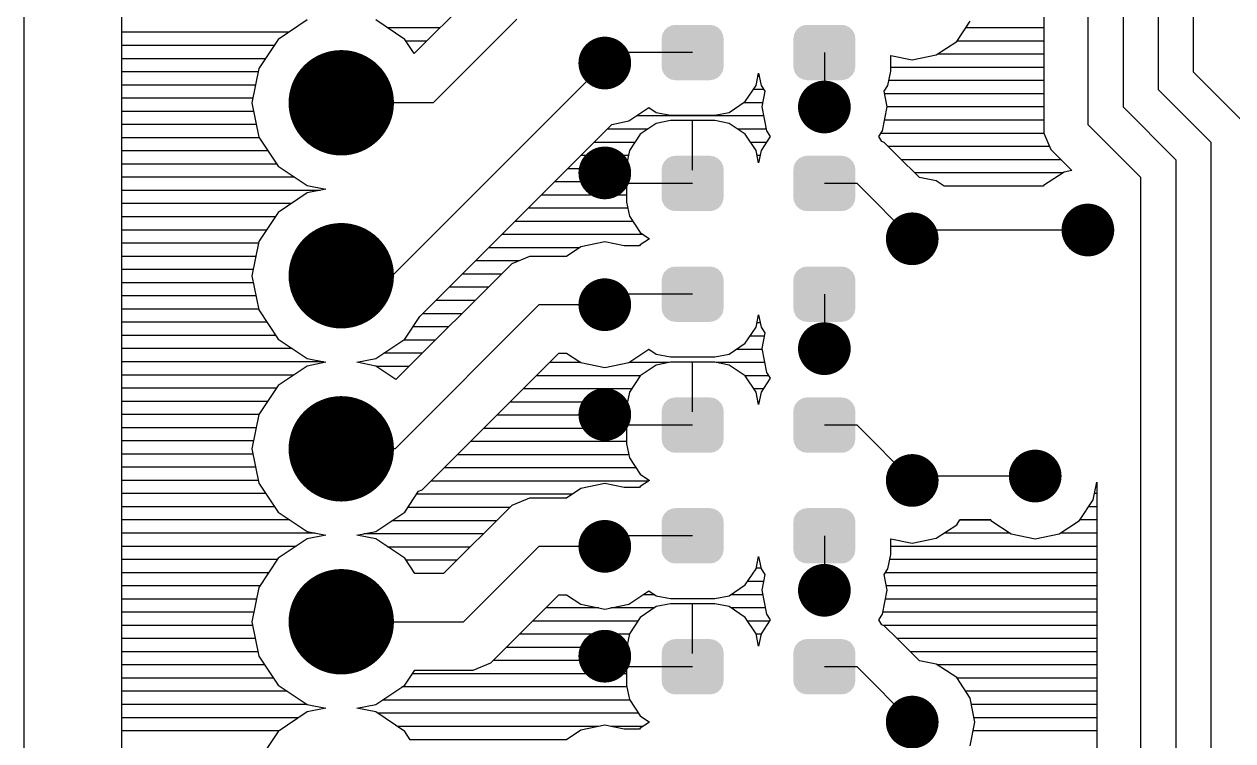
# Model space of a CAD drawing. Extents: x 295 to 953, y 10 to 290.
# Drawn here: x 522.48 to 560.92, y 97.46 to 120.25 of the extents above; entities that cross this region are included whole.
import ezdxf

# ---------------------------------------------------------------- set-up
doc = ezdxf.new("R2010")
doc.units = 0
doc.header["$LTSCALE"] = 5
doc.header["$MEASUREMENT"] = 0
doc.layers.get('0').update_dxf_attribs({"linetype": 'CONTINUOUS', "lineweight": 25})
doc.layers.add('DV-DPO-A6_BOT', color=7, linetype='CONTINUOUS')

msp = doc.modelspace()

# ---------------------------------------------------------------- linework, layer by layer
for points, const_width in [([(541.365, 119.013, -1), (540.527, 119.013, -1)], 0.838), ([(533.402, 117.75, -1), (531.726, 117.75, -1)], 1.676), ([(548.35, 117.616, -1), (547.512, 117.616, -1)], 0.838), ([(532.773, 117.75, -1), (532.354, 117.75, -1)], 0.419), ([(541.365, 115.52, -1), (540.527, 115.52, -1)], 0.838), ([(551.144, 113.425, -1), (550.306, 113.425, -1)], 0.838), ([(556.732, 113.704, -1), (555.894, 113.704, -1)], 0.838), ([(533.402, 112.251, -1), (531.726, 112.251, -1)], 1.676), ([(541.365, 111.329, -1), (540.527, 111.329, -1)], 0.838), ([(548.35, 109.932, -1), (547.512, 109.932, -1)], 0.838), ([(533.402, 106.747, -1), (531.726, 106.747, -1)], 1.676), ([(541.365, 107.837, -1), (540.527, 107.837, -1)], 0.838), ([(532.773, 106.747, -1), (532.354, 106.747, -1)], 0.419), ([(532.773, 106.747, -1), (532.354, 106.747, -1)], 0.419), ([(551.144, 105.741, -1), (550.306, 105.741, -1)], 0.838), ([(555.056, 105.881, -1), (554.217, 105.881, -1)], 0.838), ([(541.365, 103.646, -1), (540.527, 103.646, -1)], 0.838), ([(548.35, 102.249, -1), (547.512, 102.249, -1)], 0.838), ([(533.402, 101.248, -1), (531.726, 101.248, -1)], 1.676), ([(541.365, 100.153, -1), (540.527, 100.153, -1)], 0.838), ([(551.144, 98.058, -1), (550.306, 98.058, -1)], 0.838)]:
    msp.add_lwpolyline(points, format="xyb", close=True, dxfattribs=dict(const_width=const_width))
for points in [[(544.702, 119.927), (544.648, 120.039), (542.776, 119.927), (542.834, 120.039)], [(544.648, 120.039), (544.637, 120.051), (542.834, 120.039), (542.84, 120.051)], [(544.637, 120.051), (544.551, 120.14), (542.84, 120.051), (542.931, 120.14)], [(544.551, 120.14), (544.535, 120.148), (542.931, 120.14), (542.94, 120.148)], [(544.535, 120.148), (544.428, 120.205), (542.94, 120.148), (543.057, 120.205)], [(544.428, 120.205), (544.401, 120.209), (543.057, 120.205), (543.066, 120.209)], [(544.401, 120.209), (544.29, 120.228), (543.066, 120.209), (543.189, 120.228)], [(548.893, 119.927), (548.839, 120.039), (546.967, 119.927), (547.025, 120.039)], [(548.839, 120.039), (548.828, 120.051), (547.025, 120.039), (547.031, 120.051)], [(548.828, 120.051), (548.742, 120.14), (547.031, 120.051), (547.122, 120.14)], [(548.742, 120.14), (548.726, 120.148), (547.122, 120.14), (547.131, 120.148)], [(548.726, 120.148), (548.619, 120.205), (547.131, 120.148), (547.248, 120.205)], [(548.619, 120.205), (548.592, 120.209), (547.248, 120.205), (547.257, 120.209)], [(548.592, 120.209), (548.481, 120.228), (547.257, 120.209), (547.38, 120.228)], [(544.729, 118.906), (544.729, 119.789), (542.751, 118.906), (542.751, 119.789)], [(544.726, 119.789), (544.708, 119.913), (542.754, 119.789), (542.774, 119.913)], [(544.708, 119.913), (544.702, 119.927), (542.774, 119.913), (542.776, 119.927)], [(548.92, 118.906), (548.92, 119.789), (546.942, 118.906), (546.942, 119.789)], [(548.917, 119.789), (548.899, 119.913), (546.945, 119.789), (546.965, 119.913)], [(548.899, 119.913), (548.893, 119.927), (546.965, 119.913), (546.967, 119.927)], [(544.706, 118.783), (544.726, 118.906), (542.771, 118.783), (542.754, 118.906)], [(548.897, 118.783), (548.917, 118.906), (546.962, 118.783), (546.945, 118.906)], [(544.704, 118.769), (544.706, 118.783), (542.778, 118.769), (542.771, 118.783)], [(544.646, 118.657), (544.704, 118.769), (542.832, 118.657), (542.778, 118.769)], [(544.64, 118.645), (544.646, 118.657), (542.843, 118.645), (542.832, 118.657)], [(544.548, 118.556), (544.64, 118.645), (542.928, 118.556), (542.843, 118.645)], [(544.54, 118.547), (544.548, 118.556), (542.945, 118.547), (542.928, 118.556)], [(544.423, 118.491), (544.54, 118.547), (543.052, 118.491), (542.945, 118.547)], [(544.414, 118.486), (544.423, 118.491), (543.078, 118.486), (543.052, 118.491)], [(544.29, 118.468), (544.414, 118.486), (543.189, 118.468), (543.078, 118.486)], [(548.895, 118.769), (548.897, 118.783), (546.969, 118.769), (546.962, 118.783)], [(548.837, 118.657), (548.895, 118.769), (547.023, 118.657), (546.969, 118.769)], [(548.831, 118.645), (548.837, 118.657), (547.034, 118.645), (547.023, 118.657)], [(548.739, 118.556), (548.831, 118.645), (547.119, 118.556), (547.034, 118.645)], [(548.731, 118.547), (548.739, 118.556), (547.136, 118.547), (547.119, 118.556)], [(548.614, 118.491), (548.731, 118.547), (547.243, 118.491), (547.136, 118.547)], [(548.605, 118.486), (548.614, 118.491), (547.269, 118.486), (547.243, 118.491)], [(548.481, 118.468), (548.605, 118.486), (547.38, 118.468), (547.269, 118.486)], [(544.726, 115.626), (544.708, 115.75), (542.754, 115.626), (542.774, 115.75)], [(544.708, 115.75), (544.702, 115.764), (542.774, 115.75), (542.776, 115.764)], [(544.702, 115.764), (544.648, 115.876), (542.776, 115.764), (542.834, 115.876)], [(544.648, 115.876), (544.637, 115.888), (542.834, 115.876), (542.84, 115.888)], [(544.637, 115.888), (544.551, 115.977), (542.84, 115.888), (542.931, 115.977)], [(544.551, 115.977), (544.535, 115.985), (542.931, 115.977), (542.94, 115.985)], [(544.535, 115.985), (544.428, 116.042), (542.94, 115.985), (543.057, 116.042)], [(544.428, 116.042), (544.401, 116.046), (543.057, 116.042), (543.066, 116.046)], [(544.401, 116.046), (544.29, 116.065), (543.066, 116.046), (543.189, 116.065)], [(548.917, 115.626), (548.899, 115.75), (546.945, 115.626), (546.965, 115.75)], [(548.899, 115.75), (548.893, 115.764), (546.965, 115.75), (546.967, 115.764)], [(548.893, 115.764), (548.839, 115.876), (546.967, 115.764), (547.025, 115.876)], [(548.839, 115.876), (548.828, 115.888), (547.025, 115.876), (547.031, 115.888)], [(548.828, 115.888), (548.742, 115.977), (547.031, 115.888), (547.122, 115.977)], [(548.742, 115.977), (548.726, 115.985), (547.122, 115.977), (547.131, 115.985)], [(548.726, 115.985), (548.619, 116.042), (547.131, 115.985), (547.248, 116.042)], [(548.619, 116.042), (548.592, 116.046), (547.248, 116.042), (547.257, 116.046)], [(548.592, 116.046), (548.481, 116.065), (547.257, 116.046), (547.38, 116.065)], [(544.729, 114.743), (544.729, 115.626), (542.751, 114.743), (542.751, 115.626)], [(548.92, 114.743), (548.92, 115.626), (546.942, 114.743), (546.942, 115.626)], [(544.706, 114.62), (544.726, 114.743), (542.771, 114.62), (542.754, 114.743)], [(544.704, 114.606), (544.706, 114.62), (542.778, 114.606), (542.771, 114.62)], [(544.646, 114.494), (544.704, 114.606), (542.832, 114.494), (542.778, 114.606)], [(548.897, 114.62), (548.917, 114.743), (546.962, 114.62), (546.945, 114.743)], [(548.895, 114.606), (548.897, 114.62), (546.969, 114.606), (546.962, 114.62)], [(548.837, 114.494), (548.895, 114.606), (547.023, 114.494), (546.969, 114.606)], [(544.64, 114.482), (544.646, 114.494), (542.843, 114.482), (542.832, 114.494)], [(544.548, 114.393), (544.64, 114.482), (542.928, 114.393), (542.843, 114.482)], [(544.54, 114.384), (544.548, 114.393), (542.945, 114.384), (542.928, 114.393)], [(544.423, 114.328), (544.54, 114.384), (543.052, 114.328), (542.945, 114.384)], [(544.414, 114.323), (544.423, 114.328), (543.078, 114.323), (543.052, 114.328)], [(544.29, 114.305), (544.414, 114.323), (543.189, 114.305), (543.078, 114.323)], [(548.831, 114.482), (548.837, 114.494), (547.034, 114.482), (547.023, 114.494)], [(548.739, 114.393), (548.831, 114.482), (547.119, 114.393), (547.034, 114.482)], [(548.731, 114.384), (548.739, 114.393), (547.136, 114.384), (547.119, 114.393)], [(548.614, 114.328), (548.731, 114.384), (547.243, 114.328), (547.136, 114.384)], [(548.605, 114.323), (548.614, 114.328), (547.269, 114.323), (547.243, 114.328)], [(548.481, 114.305), (548.605, 114.323), (547.38, 114.305), (547.269, 114.323)], [(544.702, 112.244), (544.648, 112.356), (542.776, 112.244), (542.834, 112.356)], [(544.648, 112.356), (544.637, 112.368), (542.834, 112.356), (542.84, 112.368)], [(544.637, 112.368), (544.551, 112.456), (542.84, 112.368), (542.931, 112.456)], [(544.551, 112.456), (544.535, 112.465), (542.931, 112.456), (542.94, 112.465)], [(544.535, 112.465), (544.428, 112.521), (542.94, 112.465), (543.057, 112.521)], [(544.428, 112.521), (544.401, 112.526), (543.057, 112.521), (543.066, 112.526)], [(544.401, 112.526), (544.29, 112.544), (543.066, 112.526), (543.189, 112.544)], [(548.893, 112.244), (548.839, 112.356), (546.967, 112.244), (547.025, 112.356)], [(548.839, 112.356), (548.828, 112.368), (547.025, 112.356), (547.031, 112.368)], [(548.828, 112.368), (548.742, 112.456), (547.031, 112.368), (547.122, 112.456)], [(548.742, 112.456), (548.726, 112.465), (547.122, 112.456), (547.131, 112.465)], [(548.726, 112.465), (548.619, 112.521), (547.131, 112.465), (547.248, 112.521)], [(548.619, 112.521), (548.592, 112.526), (547.248, 112.521), (547.257, 112.526)], [(548.592, 112.526), (548.481, 112.544), (547.257, 112.526), (547.38, 112.544)], [(544.729, 111.223), (544.729, 112.106), (542.751, 111.223), (542.751, 112.106)], [(544.726, 112.106), (544.708, 112.23), (542.754, 112.106), (542.774, 112.23)], [(544.708, 112.23), (544.702, 112.244), (542.774, 112.23), (542.776, 112.244)], [(548.92, 111.223), (548.92, 112.106), (546.942, 111.223), (546.942, 112.106)], [(548.917, 112.106), (548.899, 112.23), (546.945, 112.106), (546.965, 112.23)], [(548.899, 112.23), (548.893, 112.244), (546.965, 112.23), (546.967, 112.244)], [(544.706, 111.099), (544.726, 111.223), (542.771, 111.099), (542.754, 111.223)], [(548.897, 111.099), (548.917, 111.223), (546.962, 111.099), (546.945, 111.223)], [(544.704, 111.085), (544.706, 111.099), (542.778, 111.085), (542.771, 111.099)], [(544.646, 110.973), (544.704, 111.085), (542.832, 110.973), (542.778, 111.085)], [(544.64, 110.961), (544.646, 110.973), (542.843, 110.961), (542.832, 110.973)], [(544.548, 110.873), (544.64, 110.961), (542.928, 110.873), (542.843, 110.961)], [(544.54, 110.864), (544.548, 110.873), (542.945, 110.864), (542.928, 110.873)], [(544.423, 110.807), (544.54, 110.864), (543.052, 110.807), (542.945, 110.864)], [(544.414, 110.803), (544.423, 110.807), (543.078, 110.803), (543.052, 110.807)], [(544.29, 110.784), (544.414, 110.803), (543.189, 110.784), (543.078, 110.803)], [(548.895, 111.085), (548.897, 111.099), (546.969, 111.085), (546.962, 111.099)], [(548.837, 110.973), (548.895, 111.085), (547.023, 110.973), (546.969, 111.085)], [(548.831, 110.961), (548.837, 110.973), (547.034, 110.961), (547.023, 110.973)], [(548.739, 110.873), (548.831, 110.961), (547.119, 110.873), (547.034, 110.961)], [(548.731, 110.864), (548.739, 110.873), (547.136, 110.864), (547.119, 110.873)], [(548.614, 110.807), (548.731, 110.864), (547.243, 110.807), (547.136, 110.864)], [(548.605, 110.803), (548.614, 110.807), (547.269, 110.803), (547.243, 110.807)], [(548.481, 110.784), (548.605, 110.803), (547.38, 110.784), (547.269, 110.803)], [(544.726, 107.943), (544.708, 108.067), (542.754, 107.943), (542.774, 108.067)], [(544.708, 108.067), (544.702, 108.081), (542.774, 108.067), (542.776, 108.081)], [(544.702, 108.081), (544.648, 108.193), (542.776, 108.081), (542.834, 108.193)], [(544.648, 108.193), (544.637, 108.204), (542.834, 108.193), (542.84, 108.204)], [(544.637, 108.204), (544.551, 108.293), (542.84, 108.204), (542.931, 108.293)], [(544.551, 108.293), (544.535, 108.302), (542.931, 108.293), (542.94, 108.302)], [(544.535, 108.302), (544.428, 108.358), (542.94, 108.302), (543.057, 108.358)], [(544.428, 108.358), (544.401, 108.363), (543.057, 108.358), (543.066, 108.363)], [(544.401, 108.363), (544.29, 108.381), (543.066, 108.363), (543.189, 108.381)], [(548.917, 107.943), (548.899, 108.067), (546.945, 107.943), (546.965, 108.067)], [(548.899, 108.067), (548.893, 108.081), (546.965, 108.067), (546.967, 108.081)], [(548.893, 108.081), (548.839, 108.193), (546.967, 108.081), (547.025, 108.193)], [(548.839, 108.193), (548.828, 108.204), (547.025, 108.193), (547.031, 108.204)], [(548.828, 108.204), (548.742, 108.293), (547.031, 108.204), (547.122, 108.293)], [(548.742, 108.293), (548.726, 108.302), (547.122, 108.293), (547.131, 108.302)], [(548.726, 108.302), (548.619, 108.358), (547.131, 108.302), (547.248, 108.358)], [(548.619, 108.358), (548.592, 108.363), (547.248, 108.358), (547.257, 108.363)], [(548.592, 108.363), (548.481, 108.381), (547.257, 108.363), (547.38, 108.381)], [(544.729, 107.06), (544.729, 107.943), (542.751, 107.06), (542.751, 107.943)], [(548.92, 107.06), (548.92, 107.943), (546.942, 107.06), (546.942, 107.943)], [(544.706, 106.936), (544.726, 107.06), (542.771, 106.936), (542.754, 107.06)], [(544.704, 106.922), (544.706, 106.936), (542.778, 106.922), (542.771, 106.936)], [(544.646, 106.81), (544.704, 106.922), (542.832, 106.81), (542.778, 106.922)], [(548.897, 106.936), (548.917, 107.06), (546.962, 106.936), (546.945, 107.06)], [(548.895, 106.922), (548.897, 106.936), (546.969, 106.922), (546.962, 106.936)], [(548.837, 106.81), (548.895, 106.922), (547.023, 106.81), (546.969, 106.922)], [(544.64, 106.798), (544.646, 106.81), (542.843, 106.798), (542.832, 106.81)], [(544.548, 106.709), (544.64, 106.798), (542.928, 106.709), (542.843, 106.798)], [(544.54, 106.701), (544.548, 106.709), (542.945, 106.701), (542.928, 106.709)], [(544.423, 106.644), (544.54, 106.701), (543.052, 106.644), (542.945, 106.701)], [(544.414, 106.64), (544.423, 106.644), (543.078, 106.64), (543.052, 106.644)], [(544.29, 106.621), (544.414, 106.64), (543.189, 106.621), (543.078, 106.64)], [(548.831, 106.798), (548.837, 106.81), (547.034, 106.798), (547.023, 106.81)], [(548.739, 106.709), (548.831, 106.798), (547.119, 106.709), (547.034, 106.798)], [(548.731, 106.701), (548.739, 106.709), (547.136, 106.701), (547.119, 106.709)], [(548.614, 106.644), (548.731, 106.701), (547.243, 106.644), (547.136, 106.701)], [(548.605, 106.64), (548.614, 106.644), (547.269, 106.64), (547.243, 106.644)], [(548.481, 106.621), (548.605, 106.64), (547.38, 106.621), (547.269, 106.64)], [(544.702, 104.56), (544.648, 104.672), (542.776, 104.56), (542.834, 104.672)], [(544.648, 104.672), (544.637, 104.684), (542.834, 104.672), (542.84, 104.684)], [(544.637, 104.684), (544.551, 104.773), (542.84, 104.684), (542.931, 104.773)], [(544.551, 104.773), (544.535, 104.781), (542.931, 104.773), (542.94, 104.781)], [(544.535, 104.781), (544.428, 104.838), (542.94, 104.781), (543.057, 104.838)], [(544.428, 104.838), (544.401, 104.842), (543.057, 104.838), (543.066, 104.842)], [(544.401, 104.842), (544.29, 104.861), (543.066, 104.842), (543.189, 104.861)], [(548.893, 104.56), (548.839, 104.672), (546.967, 104.56), (547.025, 104.672)], [(548.839, 104.672), (548.828, 104.684), (547.025, 104.672), (547.031, 104.684)], [(548.828, 104.684), (548.742, 104.773), (547.031, 104.684), (547.122, 104.773)], [(548.742, 104.773), (548.726, 104.781), (547.122, 104.773), (547.131, 104.781)], [(548.726, 104.781), (548.619, 104.838), (547.131, 104.781), (547.248, 104.838)], [(548.619, 104.838), (548.592, 104.842), (547.248, 104.838), (547.257, 104.842)], [(548.592, 104.842), (548.481, 104.861), (547.257, 104.842), (547.38, 104.861)], [(544.729, 103.539), (544.729, 104.422), (542.751, 103.539), (542.751, 104.422)], [(544.726, 104.422), (544.708, 104.546), (542.754, 104.422), (542.774, 104.546)], [(544.708, 104.546), (544.702, 104.56), (542.774, 104.546), (542.776, 104.56)], [(548.92, 103.539), (548.92, 104.422), (546.942, 103.539), (546.942, 104.422)], [(548.917, 104.422), (548.899, 104.546), (546.945, 104.422), (546.965, 104.546)], [(548.899, 104.546), (548.893, 104.56), (546.965, 104.546), (546.967, 104.56)], [(544.706, 103.416), (544.726, 103.539), (542.771, 103.416), (542.754, 103.539)], [(548.897, 103.416), (548.917, 103.539), (546.962, 103.416), (546.945, 103.539)], [(544.704, 103.402), (544.706, 103.416), (542.778, 103.402), (542.771, 103.416)], [(544.646, 103.29), (544.704, 103.402), (542.832, 103.29), (542.778, 103.402)], [(544.64, 103.278), (544.646, 103.29), (542.843, 103.278), (542.832, 103.29)], [(544.548, 103.189), (544.64, 103.278), (542.928, 103.189), (542.843, 103.278)], [(544.54, 103.18), (544.548, 103.189), (542.945, 103.18), (542.928, 103.189)], [(544.423, 103.124), (544.54, 103.18), (543.052, 103.124), (542.945, 103.18)], [(544.414, 103.119), (544.423, 103.124), (543.078, 103.119), (543.052, 103.124)], [(544.29, 103.101), (544.414, 103.119), (543.189, 103.101), (543.078, 103.119)], [(548.895, 103.402), (548.897, 103.416), (546.969, 103.402), (546.962, 103.416)], [(548.837, 103.29), (548.895, 103.402), (547.023, 103.29), (546.969, 103.402)], [(548.831, 103.278), (548.837, 103.29), (547.034, 103.278), (547.023, 103.29)], [(548.739, 103.189), (548.831, 103.278), (547.119, 103.189), (547.034, 103.278)], [(548.731, 103.18), (548.739, 103.189), (547.136, 103.18), (547.119, 103.189)], [(548.614, 103.124), (548.731, 103.18), (547.243, 103.124), (547.136, 103.18)], [(548.605, 103.119), (548.614, 103.124), (547.269, 103.119), (547.243, 103.124)], [(548.481, 103.101), (548.605, 103.119), (547.38, 103.101), (547.269, 103.119)], [(544.726, 100.259), (544.708, 100.383), (542.754, 100.259), (542.774, 100.383)], [(544.708, 100.383), (544.702, 100.397), (542.774, 100.383), (542.776, 100.397)], [(544.702, 100.397), (544.648, 100.509), (542.776, 100.397), (542.834, 100.509)], [(544.648, 100.509), (544.637, 100.521), (542.834, 100.509), (542.84, 100.521)], [(544.637, 100.521), (544.551, 100.61), (542.84, 100.521), (542.931, 100.61)], [(544.551, 100.61), (544.535, 100.618), (542.931, 100.61), (542.94, 100.618)], [(544.535, 100.618), (544.428, 100.675), (542.94, 100.618), (543.057, 100.675)], [(544.428, 100.675), (544.401, 100.679), (543.057, 100.675), (543.066, 100.679)], [(544.401, 100.679), (544.29, 100.698), (543.066, 100.679), (543.189, 100.698)], [(548.917, 100.259), (548.899, 100.383), (546.945, 100.259), (546.965, 100.383)], [(548.899, 100.383), (548.893, 100.397), (546.965, 100.383), (546.967, 100.397)], [(548.893, 100.397), (548.839, 100.509), (546.967, 100.397), (547.025, 100.509)], [(548.839, 100.509), (548.828, 100.521), (547.025, 100.509), (547.031, 100.521)], [(548.828, 100.521), (548.742, 100.61), (547.031, 100.521), (547.122, 100.61)], [(548.742, 100.61), (548.726, 100.618), (547.122, 100.61), (547.131, 100.618)], [(548.726, 100.618), (548.619, 100.675), (547.131, 100.618), (547.248, 100.675)], [(548.619, 100.675), (548.592, 100.679), (547.248, 100.675), (547.257, 100.679)], [(548.592, 100.679), (548.481, 100.698), (547.257, 100.679), (547.38, 100.698)], [(544.729, 99.376), (544.729, 100.259), (542.751, 99.376), (542.751, 100.259)], [(548.92, 99.376), (548.92, 100.259), (546.942, 99.376), (546.942, 100.259)], [(544.706, 99.253), (544.726, 99.376), (542.771, 99.253), (542.754, 99.376)], [(544.704, 99.239), (544.706, 99.253), (542.778, 99.239), (542.771, 99.253)], [(544.646, 99.127), (544.704, 99.239), (542.832, 99.127), (542.778, 99.239)], [(548.897, 99.253), (548.917, 99.376), (546.962, 99.253), (546.945, 99.376)], [(548.895, 99.239), (548.897, 99.253), (546.969, 99.239), (546.962, 99.253)], [(548.837, 99.127), (548.895, 99.239), (547.023, 99.127), (546.969, 99.239)], [(544.64, 99.115), (544.646, 99.127), (542.843, 99.115), (542.832, 99.127)], [(544.548, 99.026), (544.64, 99.115), (542.928, 99.026), (542.843, 99.115)], [(544.54, 99.017), (544.548, 99.026), (542.945, 99.017), (542.928, 99.026)], [(544.423, 98.961), (544.54, 99.017), (543.052, 98.961), (542.945, 99.017)], [(544.414, 98.956), (544.423, 98.961), (543.078, 98.956), (543.052, 98.961)], [(544.29, 98.938), (544.414, 98.956), (543.189, 98.938), (543.078, 98.956)], [(548.831, 99.115), (548.837, 99.127), (547.034, 99.115), (547.023, 99.127)], [(548.739, 99.026), (548.831, 99.115), (547.119, 99.026), (547.034, 99.115)], [(548.731, 99.017), (548.739, 99.026), (547.136, 99.017), (547.119, 99.026)], [(548.614, 98.961), (548.731, 99.017), (547.243, 98.961), (547.136, 99.017)], [(548.605, 98.956), (548.614, 98.961), (547.269, 98.956), (547.243, 98.961)], [(548.481, 98.938), (548.605, 98.956), (547.38, 98.938), (547.269, 98.956)]]:
    msp.add_solid(points)
at = {"layer": 'DV-DPO-A6_BOT'}
for p, q in [((522.478, 75.599), (522.478, 271.397)), ((554.916, 158.129), (554.916, 117.336)), ((556.313, 157.849), (556.313, 117.057)), ((557.43, 156.173), (557.43, 117.616)), ((558.548, 154.496), (558.548, 118.174)), ((559.666, 150.026), (559.666, 118.733)), ((525.579, 98.058), (525.579, 131.709)), ((536.615, 121.047), (534.883, 119.314)), ((531.474, 120.382), (530.552, 119.761)), ((534.581, 119.761), (533.659, 120.382)), ((538.152, 120.41), (535.492, 117.75)), ((552.139, 119.7), (552.569, 120.348)), ((530.893, 119.991), (525.579, 119.991)), ((535.704, 120.13), (534.028, 120.13)), ((554.916, 120.13), (552.429, 120.13)), ((530.424, 119.571), (525.579, 119.571)), ((530.552, 119.761), (529.938, 118.839)), ((534.883, 119.314), (534.581, 119.761)), ((535.285, 119.711), (534.615, 119.711)), ((551.49, 119.27), (552.139, 119.7)), ((554.916, 119.711), (552.144, 119.711)), ((541.287, 119.348), (540.946, 119.013)), ((543.74, 119.348), (541.287, 119.348)), ((547.931, 119.348), (547.931, 117.616)), ((550.043, 118.756), (550.043, 119.253)), ((550.043, 119.253), (550.725, 119.113)), ((550.725, 119.113), (551.49, 119.27)), ((554.916, 119.292), (551.53, 119.292)), ((530.144, 119.152), (525.579, 119.152)), ((529.938, 118.839), (529.72, 117.75)), ((534.184, 112.251), (540.946, 119.013)), ((554.916, 118.873), (550.043, 118.873)), ((529.915, 118.733), (525.579, 118.733)), ((545.757, 118.303), (545.835, 118.694)), ((545.858, 118.588), (545.819, 118.588)), ((545.835, 118.694), (545.919, 118.303)), ((549.948, 118.303), (550.043, 118.756)), ((554.916, 118.454), (549.982, 118.454)), ((559.666, 118.733), (561.342, 117.057)), ((529.831, 118.314), (525.579, 118.314)), ((545.416, 117.789), (545.757, 118.303)), ((546.003, 118.169), (545.673, 118.169)), ((545.919, 118.303), (546.037, 118.119)), ((546.037, 118.119), (545.942, 117.616)), ((549.831, 118.119), (549.948, 118.303)), ((549.926, 117.616), (549.831, 118.119)), ((554.916, 118.035), (549.842, 118.035)), ((558.548, 118.174), (560.224, 116.498)), ((529.748, 117.895), (525.579, 117.895)), ((529.72, 117.75), (529.938, 116.66)), ((535.492, 117.75), (532.564, 117.75)), ((544.902, 117.442), (545.416, 117.789)), ((545.964, 117.75), (545.366, 117.75)), ((529.77, 117.476), (525.579, 117.476)), ((541.711, 117.174), (542.348, 117.599)), ((545.997, 117.331), (541.952, 117.331)), ((542.348, 117.599), (542.583, 117.442)), ((542.583, 117.442), (543.041, 117.353)), ((543.041, 117.353), (544.444, 117.353)), ((544.444, 117.353), (544.902, 117.442)), ((545.942, 117.616), (546.092, 116.856)), ((549.775, 116.856), (549.926, 117.616)), ((554.916, 117.616), (549.926, 117.616)), ((554.916, 117.336), (554.916, 116.783)), ((557.43, 117.616), (559.107, 115.939)), ((529.854, 117.057), (525.579, 117.057)), ((535.486, 111.379), (541.175, 117.062)), ((542.315, 116.912), (541.024, 116.912)), ((541.175, 117.062), (541.711, 117.174)), ((542.583, 117.096), (542.069, 116.749)), ((543.041, 117.185), (542.583, 117.096)), ((544.444, 117.185), (543.041, 117.185)), ((543.74, 115.604), (543.74, 117.185)), ((544.902, 117.096), (544.444, 117.185)), ((545.416, 116.749), (544.902, 117.096)), ((546.081, 116.912), (545.17, 116.912)), ((554.916, 117.197), (549.842, 117.197)), ((556.313, 117.057), (557.989, 115.38)), ((529.949, 116.638), (525.579, 116.638)), ((529.938, 116.66), (530.552, 115.732)), ((541.901, 116.492), (540.605, 116.492)), ((542.069, 116.749), (541.728, 116.235)), ((545.757, 116.235), (545.416, 116.749)), ((546.092, 116.492), (545.584, 116.492)), ((546.21, 116.677), (545.919, 116.235)), ((546.092, 116.856), (546.21, 116.677)), ((549.658, 116.677), (549.775, 116.856)), ((549.758, 116.52), (549.658, 116.677)), ((554.921, 116.777), (549.725, 116.777)), ((549.836, 116.487), (549.758, 116.52)), ((554.916, 116.783), (555.134, 116.269)), ((560.224, 116.498), (560.224, 96.94)), ((530.228, 116.219), (525.579, 116.219)), ((541.728, 116.235), (541.633, 115.777)), ((545.835, 115.839), (545.757, 116.235)), ((545.919, 116.235), (545.835, 115.839)), ((550.272, 116.057), (549.836, 116.487)), ((555.095, 116.358), (549.965, 116.358)), ((555.134, 116.269), (555.799, 115.598)), ((530.508, 115.8), (525.579, 115.8)), ((530.552, 115.732), (531.474, 115.118)), ((541.695, 116.073), (540.186, 116.073)), ((541.633, 115.777), (541.633, 114.592)), ((545.886, 116.073), (545.791, 116.073)), ((550.954, 115.375), (550.272, 116.057)), ((555.458, 115.939), (550.384, 115.939)), ((559.107, 115.939), (559.107, 96.381)), ((531.083, 115.38), (525.579, 115.38)), ((541.633, 115.654), (539.767, 115.654)), ((541.287, 115.185), (540.946, 115.52)), ((555.514, 115.52), (550.803, 115.52)), ((551.49, 115.269), (550.954, 115.375)), ((555.553, 115.548), (554.905, 115.118)), ((555.799, 115.598), (555.553, 115.548)), ((557.989, 115.38), (557.989, 95.822)), ((531.888, 114.961), (525.579, 114.961)), ((531.474, 115.118), (532.072, 115)), ((532.072, 115), (531.474, 114.883)), ((541.633, 115.235), (539.348, 115.235)), ((543.74, 115.185), (541.287, 115.185)), ((543.321, 115.185), (541.633, 115.185)), ((548.97, 115.185), (547.931, 115.185)), ((550.725, 113.425), (548.97, 115.185)), ((551.736, 115.101), (551.49, 115.269)), ((554.899, 115.101), (551.736, 115.101)), ((554.899, 115.101), (551.736, 115.101)), ((554.905, 115.118), (554.899, 115.101)), ((531.474, 114.883), (530.552, 114.263)), ((541.633, 114.816), (538.929, 114.816)), ((541.633, 114.592), (541.728, 114.14)), ((530.971, 114.542), (525.579, 114.542)), ((530.552, 114.263), (529.938, 113.341)), ((541.672, 114.397), (538.51, 114.397)), ((530.457, 114.123), (525.579, 114.123)), ((541.829, 113.978), (538.09, 113.978)), ((541.728, 114.14), (542.069, 113.626)), ((530.178, 113.704), (525.579, 113.704)), ((542.164, 113.559), (537.671, 113.559)), ((542.069, 113.626), (542.365, 113.425)), ((542.365, 113.425), (542.069, 113.229)), ((551.004, 113.704), (550.725, 113.425)), ((556.313, 113.704), (551.004, 113.704)), ((529.926, 113.285), (525.579, 113.285)), ((529.938, 113.341), (529.72, 112.251)), ((540.141, 113.14), (537.252, 113.14)), ((540.186, 113.173), (539.728, 112.866)), ((540.946, 113.324), (540.186, 113.173)), ((541.561, 113.201), (540.946, 113.324)), ((542.052, 113.201), (541.561, 113.201)), ((542.069, 113.229), (542.052, 113.201)), ((529.843, 112.866), (525.579, 112.866)), ((538.202, 112.721), (536.833, 112.721)), ((538.549, 112.866), (537.984, 112.631)), ((539.728, 112.866), (538.549, 112.866)), ((529.759, 112.447), (525.579, 112.447)), ((537.984, 112.631), (534.302, 108.949)), ((537.655, 112.301), (536.414, 112.301)), ((529.764, 112.028), (525.579, 112.028)), ((529.72, 112.251), (529.938, 111.161)), ((532.564, 112.251), (534.184, 112.251)), ((537.235, 111.882), (535.995, 111.882)), ((529.843, 111.609), (525.579, 111.609)), ((541.287, 111.664), (540.946, 111.329)), ((543.74, 111.664), (541.287, 111.664)), ((547.931, 111.664), (547.931, 109.932)), ((529.926, 111.189), (525.579, 111.189)), ((529.938, 111.161), (530.552, 110.234)), ((538.85, 111.329), (534.274, 106.747)), ((535.062, 110.955), (535.486, 111.379)), ((536.816, 111.463), (535.576, 111.463)), ((540.946, 111.329), (538.85, 111.329)), ((530.195, 110.77), (525.579, 110.77)), ((534.581, 110.234), (535.062, 110.955)), ((536.397, 111.044), (535.157, 111.044)), ((545.757, 110.619), (545.835, 111.011)), ((545.891, 110.748), (545.785, 110.748)), ((545.835, 111.011), (545.919, 110.619)), ((530.474, 110.351), (525.579, 110.351)), ((535.978, 110.625), (534.844, 110.625)), ((545.416, 110.105), (545.757, 110.619)), ((545.919, 110.619), (546.037, 110.435)), ((546.037, 110.435), (545.942, 109.932)), ((530.552, 110.234), (531.474, 109.619)), ((533.659, 109.619), (534.581, 110.234)), ((535.559, 110.206), (534.542, 110.206)), ((544.902, 109.759), (545.416, 110.105)), ((546.02, 110.329), (545.567, 110.329)), ((531.005, 109.932), (525.579, 109.932)), ((531.474, 109.619), (532.072, 109.502)), ((533.061, 109.502), (533.659, 109.619)), ((535.14, 109.787), (533.916, 109.787)), ((535.576, 105.881), (539.487, 109.792)), ((539.487, 109.792), (539.728, 109.792)), ((539.728, 109.792), (540.186, 109.491)), ((541.711, 109.491), (542.348, 109.915)), ((542.36, 109.91), (542.343, 109.91)), ((542.348, 109.915), (542.583, 109.759)), ((542.583, 109.759), (543.041, 109.669)), ((543.041, 109.669), (544.444, 109.669)), ((544.444, 109.669), (544.902, 109.759)), ((545.942, 109.91), (545.126, 109.91)), ((545.942, 109.932), (546.092, 109.172)), ((531.994, 109.513), (525.579, 109.513)), ((531.474, 109.379), (530.552, 108.764)), ((532.072, 109.502), (531.474, 109.379)), ((533.659, 109.379), (533.061, 109.502)), ((534.302, 108.949), (533.659, 109.379)), ((534.721, 109.368), (533.676, 109.368)), ((540.18, 109.491), (539.186, 109.491)), ((540.186, 109.491), (540.946, 109.334)), ((540.946, 109.334), (541.711, 109.491)), ((542.997, 109.491), (541.717, 109.491)), ((542.583, 109.412), (542.069, 109.066)), ((543.041, 109.502), (542.583, 109.412)), ((544.444, 109.502), (543.041, 109.502)), ((543.74, 107.92), (543.74, 109.502)), ((544.902, 109.412), (544.444, 109.502)), ((546.025, 109.491), (544.489, 109.491)), ((545.416, 109.066), (544.902, 109.412)), ((531.05, 109.094), (525.579, 109.094)), ((542.08, 109.072), (538.767, 109.072)), ((542.069, 109.066), (541.728, 108.552)), ((546.159, 109.072), (545.405, 109.072)), ((545.757, 108.552), (545.416, 109.066)), ((546.21, 108.993), (545.919, 108.552)), ((546.092, 109.172), (546.21, 108.993)), ((530.496, 108.675), (525.579, 108.675)), ((530.552, 108.764), (529.938, 107.842)), ((541.795, 108.652), (538.347, 108.652)), ((541.728, 108.552), (541.633, 108.094)), ((545.986, 108.652), (545.69, 108.652)), ((545.835, 108.155), (545.757, 108.552)), ((545.919, 108.552), (545.835, 108.155)), ((530.211, 108.256), (525.579, 108.256)), ((541.661, 108.233), (537.928, 108.233)), ((541.633, 108.094), (541.633, 106.909)), ((545.852, 108.233), (545.824, 108.233)), ((529.932, 107.837), (525.579, 107.837)), ((529.938, 107.842), (529.72, 106.747)), ((541.633, 107.814), (537.509, 107.814)), ((541.287, 107.501), (540.946, 107.837)), ((529.854, 107.418), (525.579, 107.418)), ((541.633, 107.395), (537.09, 107.395)), ((543.74, 107.501), (541.287, 107.501)), ((543.321, 107.501), (541.633, 107.501)), ((548.97, 107.501), (547.931, 107.501)), ((550.725, 105.741), (548.97, 107.501)), ((529.77, 106.998), (525.579, 106.998)), ((541.633, 106.976), (536.671, 106.976)), ((541.633, 106.909), (541.728, 106.456)), ((529.753, 106.579), (525.579, 106.579)), ((529.72, 106.747), (529.938, 105.657)), ((534.274, 106.747), (532.564, 106.747)), ((541.706, 106.557), (536.252, 106.557)), ((529.837, 106.16), (525.579, 106.16)), ((541.935, 106.138), (535.833, 106.138)), ((541.728, 106.456), (542.069, 105.942)), ((529.921, 105.741), (525.579, 105.741)), ((535.14, 105.445), (535.576, 105.881)), ((542.069, 105.942), (542.365, 105.741)), ((542.365, 105.741), (542.069, 105.546)), ((550.865, 105.881), (550.725, 105.741)), ((554.636, 105.881), (550.865, 105.881)), ((529.938, 105.657), (530.552, 104.735)), ((534.581, 104.735), (535.023, 105.4)), ((535.023, 105.4), (535.14, 105.445)), ((542.332, 105.719), (535.414, 105.719)), ((540.186, 105.49), (539.728, 105.182)), ((540.946, 105.641), (540.186, 105.49)), ((541.561, 105.518), (540.946, 105.641)), ((542.052, 105.518), (541.561, 105.518)), ((542.069, 105.546), (542.052, 105.518)), ((556.481, 105.121), (556.592, 105.691)), ((556.592, 105.691), (556.592, 96.102)), ((530.161, 105.322), (525.579, 105.322)), ((539.901, 105.3), (534.961, 105.3)), ((538.549, 105.182), (537.984, 104.948)), ((539.728, 105.182), (538.549, 105.182)), ((556.05, 104.473), (556.481, 105.121)), ((556.592, 105.322), (556.52, 105.322)), ((530.44, 104.903), (525.579, 104.903)), ((530.552, 104.735), (531.474, 104.115)), ((533.659, 104.115), (534.581, 104.735)), ((537.912, 104.881), (534.676, 104.881)), ((537.984, 104.948), (535.816, 102.785)), ((556.592, 104.903), (556.341, 104.903)), ((530.927, 104.484), (525.579, 104.484)), ((537.493, 104.461), (534.173, 104.461)), ((551.49, 103.903), (552.139, 104.333)), ((552.139, 104.333), (552.239, 104.484)), ((553.223, 104.484), (552.239, 104.484)), ((552.239, 104.484), (553.223, 104.484)), ((553.223, 104.484), (553.228, 104.473)), ((553.228, 104.473), (553.877, 104.042)), ((555.402, 104.042), (556.05, 104.473)), ((556.592, 104.484), (556.056, 104.484)), ((531.737, 104.065), (525.579, 104.065)), ((531.474, 103.88), (530.552, 103.266)), ((531.474, 104.115), (532.072, 103.998)), ((532.072, 103.998), (531.474, 103.88)), ((533.061, 103.998), (533.659, 104.115)), ((533.659, 103.88), (533.061, 103.998)), ((537.073, 104.042), (533.285, 104.042)), ((534.581, 103.266), (533.659, 103.88)), ((541.287, 103.981), (540.946, 103.646)), ((543.74, 103.981), (541.287, 103.981)), ((547.931, 103.981), (547.931, 102.249)), ((550.043, 103.389), (550.043, 103.886)), ((550.043, 103.886), (550.725, 103.746)), ((550.725, 103.746), (551.49, 103.903)), ((553.837, 104.065), (551.736, 104.065)), ((553.877, 104.042), (554.636, 103.886)), ((554.636, 103.886), (555.402, 104.042)), ((556.592, 104.065), (555.441, 104.065)), ((531.128, 103.646), (525.579, 103.646)), ((536.654, 103.623), (534.039, 103.623)), ((536.453, 101.248), (538.85, 103.646)), ((540.946, 103.646), (538.85, 103.646)), ((556.592, 103.646), (550.043, 103.646)), ((530.53, 103.227), (525.579, 103.227)), ((530.552, 103.266), (529.938, 102.338)), ((534.9, 102.785), (534.581, 103.266)), ((536.235, 103.204), (534.62, 103.204)), ((545.757, 102.936), (545.835, 103.327)), ((545.835, 103.327), (545.919, 102.936)), ((549.948, 102.936), (550.043, 103.389)), ((556.592, 103.227), (550.01, 103.227)), ((530.25, 102.807), (525.579, 102.807)), ((535.816, 102.785), (534.9, 102.785)), ((535.816, 102.785), (534.9, 102.785)), ((545.416, 102.422), (545.757, 102.936)), ((545.914, 102.947), (545.763, 102.947)), ((545.919, 102.936), (546.037, 102.752)), ((546.037, 102.752), (545.942, 102.249)), ((549.831, 102.752), (549.948, 102.936)), ((549.926, 102.249), (549.831, 102.752)), ((556.592, 102.807), (549.864, 102.807)), ((529.971, 102.388), (525.579, 102.388)), ((529.938, 102.338), (529.72, 101.248)), ((544.902, 102.075), (545.416, 102.422)), ((545.997, 102.528), (545.489, 102.528)), ((556.592, 102.388), (549.898, 102.388)), ((529.859, 101.969), (525.579, 101.969)), ((537.761, 100.377), (539.487, 102.109)), ((539.487, 102.109), (539.728, 102.109)), ((539.728, 102.109), (540.186, 101.807)), ((541.711, 101.807), (542.348, 102.232)), ((542.533, 102.109), (542.17, 102.109)), ((542.348, 102.232), (542.583, 102.075)), ((542.583, 102.075), (543.041, 101.986)), ((543.041, 101.986), (544.444, 101.986)), ((544.444, 101.986), (544.902, 102.075)), ((545.97, 102.109), (544.952, 102.109)), ((545.942, 102.249), (546.092, 101.489)), ((549.775, 101.489), (549.926, 102.249)), ((556.592, 101.969), (549.87, 101.969)), ((529.775, 101.55), (525.579, 101.55)), ((540.756, 101.69), (539.068, 101.69)), ((540.186, 101.807), (540.946, 101.651)), ((540.946, 101.651), (541.711, 101.807)), ((542.533, 101.69), (541.141, 101.69)), ((542.583, 101.729), (542.069, 101.382)), ((543.041, 101.818), (542.583, 101.729)), ((544.444, 101.818), (543.041, 101.818)), ((543.74, 100.237), (543.74, 101.818)), ((544.902, 101.729), (544.444, 101.818)), ((545.416, 101.382), (544.902, 101.729)), ((546.053, 101.69), (544.952, 101.69)), ((556.592, 101.55), (549.786, 101.55)), ((529.742, 101.131), (525.579, 101.131)), ((529.72, 101.248), (529.938, 100.159)), ((532.564, 101.248), (536.453, 101.248)), ((541.996, 101.271), (538.649, 101.271)), ((542.069, 101.382), (541.728, 100.868)), ((545.757, 100.868), (545.416, 101.382)), ((546.187, 101.271), (545.489, 101.271)), ((546.21, 101.31), (545.919, 100.868)), ((546.092, 101.489), (546.21, 101.31)), ((549.658, 101.31), (549.775, 101.489)), ((549.758, 101.153), (549.658, 101.31)), ((549.836, 101.12), (549.758, 101.153)), ((556.592, 101.131), (549.814, 101.131)), ((550.272, 100.69), (549.836, 101.12)), ((541.723, 100.852), (538.23, 100.852)), ((541.728, 100.868), (541.633, 100.41)), ((545.835, 100.472), (545.757, 100.868)), ((545.914, 100.852), (545.763, 100.852)), ((545.919, 100.868), (545.835, 100.472)), ((529.826, 100.712), (525.579, 100.712)), ((537.325, 99.946), (537.761, 100.377)), ((541.639, 100.433), (537.811, 100.433)), ((541.633, 100.41), (541.633, 99.225)), ((556.592, 100.712), (550.244, 100.712)), ((550.954, 100.008), (550.272, 100.69)), ((529.91, 100.293), (525.579, 100.293)), ((529.938, 100.159), (530.552, 99.237)), ((541.633, 100.013), (537.392, 100.013)), ((541.287, 99.818), (540.946, 100.153)), ((556.592, 100.293), (550.663, 100.293)), ((551.49, 99.902), (550.954, 100.008)), ((530.122, 99.874), (525.579, 99.874)), ((534.581, 99.237), (534.9, 99.712)), ((541.633, 99.594), (534.821, 99.594)), ((534.9, 99.712), (536.76, 99.712)), ((536.76, 99.712), (537.325, 99.946)), ((543.74, 99.818), (541.287, 99.818)), ((543.321, 99.818), (541.633, 99.818)), ((548.97, 99.818), (547.931, 99.818)), ((550.725, 98.058), (548.97, 99.818)), ((552.139, 99.471), (551.49, 99.902)), ((556.592, 99.874), (551.53, 99.874)), ((530.407, 99.455), (525.579, 99.455)), ((530.552, 99.237), (531.474, 98.616)), ((533.659, 98.616), (534.581, 99.237)), ((541.633, 99.225), (541.728, 98.773)), ((552.569, 98.823), (552.139, 99.471)), ((556.592, 99.455), (552.144, 99.455)), ((530.848, 99.036), (525.579, 99.036)), ((541.644, 99.175), (534.492, 99.175)), ((556.592, 99.036), (552.429, 99.036)), ((552.72, 98.058), (552.569, 98.823)), ((531.474, 98.616), (525.579, 98.616)), ((531.474, 98.616), (532.072, 98.499)), ((532.072, 98.499), (531.474, 98.382)), ((533.061, 98.499), (533.659, 98.616)), ((533.659, 98.382), (533.061, 98.499)), ((541.734, 98.756), (533.866, 98.756)), ((541.728, 98.773), (542.069, 98.259)), ((556.592, 98.616), (552.608, 98.616)), ((531.206, 98.197), (525.579, 98.197)), ((525.579, 95.264), (525.579, 98.058)), ((531.474, 98.382), (530.552, 97.761)), ((534.581, 97.761), (533.659, 98.382)), ((542.013, 98.337), (533.721, 98.337)), ((542.069, 98.259), (542.365, 98.058)), ((542.365, 98.058), (542.069, 97.862)), ((552.569, 97.298), (552.72, 98.058)), ((556.592, 98.197), (552.692, 98.197)), ((530.575, 97.778), (525.579, 97.778)), ((530.552, 97.761), (529.938, 96.839)), ((540.756, 97.918), (534.346, 97.918)), ((534.754, 97.499), (534.581, 97.761)), ((540.186, 97.806), (539.728, 97.499)), ((540.946, 97.957), (540.186, 97.806)), ((541.561, 97.834), (540.946, 97.957)), ((542.153, 97.918), (541.141, 97.918)), ((542.052, 97.834), (541.561, 97.834)), ((542.069, 97.862), (542.052, 97.834)), ((556.592, 97.778), (552.664, 97.778)), ((539.728, 97.499), (534.754, 97.499)), ((539.728, 97.499), (534.754, 97.499))]:
    msp.add_line(p, q, dxfattribs=at)

doc.saveas('drawing.dxf')
